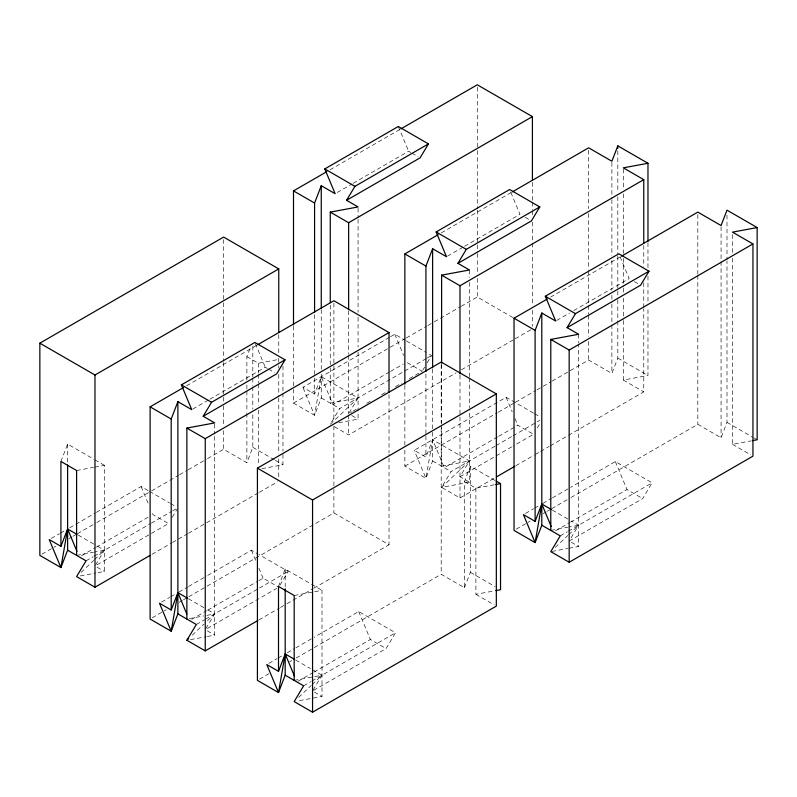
<?xml version="1.0" encoding="UTF-8"?>
<svg xmlns="http://www.w3.org/2000/svg" width="797" height="797" viewBox="0 0 797 797"><rect width="100%" height="100%" fill="white"/><g stroke="black" fill="none" stroke-linecap="round" stroke-linejoin="round"><path stroke-width="0.6" stroke-dasharray="3.98 2.99" d="M60.921 461.453L67.615 444.098L93.907 459.281M246.881 380.049L246.881 356.608L250.686 346.725M207.509 458.594L223.628 449.289L246.881 462.718L252.808 447.336L252.808 414.022M389.454 337.32L302.89 387.302L314.576 394.047L321.261 376.692L358.072 397.942L348.638 413.713L351.826 411.87M321.261 374.211L321.261 397.912L314.576 415.267L293.505 403.103L293.505 389.454M278.502 586.443L285.187 569.088L310.432 583.663M533.482 413.065L506.135 397.285L414.241 450.335L425.927 457.079L432.622 439.725L469.433 460.975L459.989 476.745L469.433 482.195L469.433 408.891M432.622 432.283L432.622 460.945L425.927 478.3L404.856 466.135L404.856 448.761M296.115 658.043L441.199 574.278L464.452 587.708L464.452 481.597L470.379 466.215L495.156 480.521M464.452 587.708L470.379 572.326L470.379 466.215M552.092 381.125L588.634 360.035L611.887 373.454L617.814 358.072L617.814 323.323M570.991 497.537L697.813 424.323L721.066 437.742L726.994 422.37L726.994 261.037M95.61 564.953L104.427 550.229L94.963 544.769M172.272 517.253L177.303 508.845M205.875 628.614L214.692 613.899L207.33 609.645M426.256 358.57L339.701 408.552L330.257 424.323L358.072 397.942L330.257 403.103L330.257 365.893M280.016 585.118L288.205 571.449L258.756 554.453M422.779 370.216L424.662 367.068M427.182 362.854L431.585 355.502L427.381 353.071M494.997 446.21L451.052 471.585L441.608 487.356L459.989 497.966L495.455 477.493M313.62 690.381L386.067 648.549L395.511 632.778L358.7 611.528L313.958 637.361M537.278 427.999L539.798 423.785M571.06 537.885L578.612 525.263L571.25 521.019M569.168 541.033L642.681 498.593L652.125 482.823L615.314 461.573L570.562 487.405M81.095 572.356L93.657 560.44M94.554 559.594L104.427 550.229L94.753 552.022M192.256 635.169L203.922 624.111M207.509 620.704L214.692 613.899L205.018 615.692M298.666 697.345L311.228 685.43M312.125 684.583L321.998 675.218L311.478 669.151M555.28 547.39L567.843 535.474M568.739 534.628L578.612 525.263L568.928 527.056M330.038 169.791L399.895 129.463M337.261 192.475L352.174 183.868M353.24 183.25L408.642 151.261L410.824 152.526M441.399 232.824L511.256 192.495M186.657 385.748L256.514 345.42M447.555 256.126L463.535 246.901M464.601 246.283L520.003 214.293L510.588 191.768M192.814 409.04L208.794 399.815M209.86 399.197L265.262 367.218L267.433 368.473M390.51 336.703L394.774 334.252L405.294 340.319M51.277 538.413L59.446 533.691M60.472 533.103L64.547 530.752M69.747 527.753L95.311 512.989M96.377 512.371L141.129 486.539L148.491 490.793M293.505 403.103L405.274 338.566M406.35 337.948L426.764 326.162M427.84 325.535L433.219 322.436M434.285 321.819L460.078 306.925M461.154 306.307L477.283 297.002L513.328 317.814M42.002 554.154L52.751 547.947M53.817 547.33L55.969 546.084M68.871 538.642L72.089 536.779M73.165 536.162L76.392 534.299M77.468 533.671L95.74 523.131M96.806 522.503L150.543 491.48M151.619 490.862L178.488 475.351M179.564 474.733L187.086 470.389M188.162 469.762L206.433 459.211M389.414 372.06L332.957 404.657L321.261 376.692L314.576 415.267L302.89 387.302M390.48 371.442L403.272 364.06M81.433 555.718L95.281 547.718M96.347 547.111L150.683 515.739M427.322 357.963L431.585 355.502M86.046 560.839L93.189 556.714M94.215 556.127L150.234 523.788M151.3 523.171L171.544 511.485M172.61 510.867L175.808 509.024M352.892 411.252L357.156 408.791M366.75 403.252L372.069 400.184M381.663 394.645L388.049 390.948M395.511 386.645L401.907 382.958M409.359 378.655L422.141 371.272L406.46 362.217M550.578 297.122L620.435 256.783M97.114 564.774L150.384 534.02M151.45 533.402L168.496 523.559L152.815 514.503L151.41 511.156M334.341 426.684L348.638 434.933L456.103 372.886M461.483 369.778L514.145 339.373M515.221 338.755L531.34 329.45M556.734 320.414L569.516 313.032M573.78 310.571L629.172 278.591L620.235 257.182M151.948 554.333L171.285 543.165M172.361 542.548L187.415 533.86M188.481 533.243L258.338 492.905M259.414 492.287L277.685 481.737M161.542 602.074L169.711 597.361M170.737 596.764L175.838 593.825M178.946 592.032L187.474 587.11M188.53 586.492L206.642 576.032M207.708 575.424L251.394 550.199L257.7 553.845M404.856 466.135L497.288 412.776M498.354 412.149L514.483 402.844M515.549 402.226L535.973 390.43M537.048 389.813L551.016 381.743M152.267 617.814L163.016 611.608M164.092 610.99L166.234 609.745M179.136 602.303L182.364 600.44M183.43 599.822L187.733 597.342M188.809 596.714L206.005 586.791M207.081 586.164L333.893 512.949L389.026 544.779L389.026 454.19M497.577 436.935L444.308 467.69L432.622 439.725L425.927 478.3L414.241 450.335M498.643 436.318L517.821 425.249L533.502 434.305L513.258 445.991M191.698 619.379L206.612 610.771M207.678 610.153L257.75 581.242M258.816 580.634L263.08 578.174L278.761 587.22M496.063 445.593L512.043 436.367M513.109 435.76L539.748 420.378M196.311 624.509L204.48 619.787M205.506 619.199L258.377 588.674M259.433 588.056L288.205 571.449M459.989 476.745L495.146 456.442M496.212 455.834L512.192 446.609M207.379 628.434L276.629 588.455M515.878 465.697L534.149 455.147M535.225 454.529L539.519 452.048M540.595 451.431L549.193 446.459M550.269 445.842L567.464 435.919M568.54 435.292L643.767 391.865L643.767 308.718M258.985 619.857L279.408 608.071M280.484 607.453L285.854 604.345M286.93 603.727L312.723 588.834M313.799 588.216L389.026 544.779M525.462 513.447L533.631 508.725M534.648 508.137L538.732 505.776M542.867 503.395L551.385 498.474M552.451 497.866L569.496 488.023M268.848 663.403L277.017 658.681M278.043 658.093L283.144 655.144M287.318 652.743L294.78 648.429M295.846 647.822L312.892 637.979M516.187 529.188L526.927 522.981M528.003 522.354L530.154 521.118M543.056 513.667L546.274 511.813M547.35 511.186L550.578 509.333M551.654 508.705L569.925 498.155M259.573 679.144L271.398 672.319M289.67 661.769L291.812 660.524M555.619 530.752L569.466 522.752M570.532 522.145L627 489.537L642.681 498.593M297.939 681.325L312.852 672.708M313.918 672.1L370.386 639.493L386.067 648.549M560.231 535.873L567.374 531.748M568.4 531.161L652.125 482.823M303.617 685.828L310.77 681.704M311.786 681.116L395.511 632.778M246.881 356.608L258.318 363.213L279.448 359.298M76.602 470.509L93.538 467.371M94.753 467.142L104.427 465.348L104.427 571.449L97.164 572.804M338.725 422.749L358.072 419.162L358.072 412.089M623.324 320.494L623.324 380.059L647.971 375.487L647.971 307.234M261.834 468.666L282.965 464.741L282.965 452.407M469.433 482.195L441.608 487.356L469.433 460.975L441.608 466.135L441.608 425.209M76.602 555.389L93.538 552.251M464.452 481.597L475.889 488.202L494.668 484.715M732.503 258.198L732.503 444.347L751.282 440.871M80.238 575.942L95.959 573.023M550.787 530.423L567.723 527.285M294.183 595.498L321.998 590.338L321.998 696.439L296.594 701.151M189.287 618.602L203.803 615.912M552.002 551.424L567.723 548.505M568.928 548.276L578.612 546.483L578.612 344.194M190.503 639.602L206.224 636.683M207.439 636.464L214.692 635.119L214.692 435.311M475.889 488.202L475.889 594.303L494.668 590.826M294.183 680.379L321.998 675.218L312.554 690.989L321.998 696.439M525.193 217.302L531.44 220.899M411.85 153.114L418.017 156.67M634.372 281.59L640.609 285.187M617.814 358.072L647.971 375.487M726.994 422.37L752.846 437.294M753.922 437.912L757.15 439.775M623.324 380.059L643.767 391.865M732.503 444.347L750.794 454.908M534.528 413.673L539.788 416.711M406.34 340.927L426.325 352.463M552.321 510.08L570.194 520.411M432.622 460.945L451.052 471.585M321.261 397.912L339.701 408.552M351.786 415.526L358.072 419.162M571.27 542.249L578.612 546.483M268.459 369.071L274.626 372.627M470.379 572.326L495.156 586.622M252.808 447.336L274.347 459.769M275.423 460.397L282.965 464.741M475.889 594.303L494.18 604.863M311.478 584.271L321.998 590.338M94.963 459.879L104.427 465.348M149.537 491.4L169.522 502.937M170.578 503.545L175.828 506.573M295.707 660.046L310.432 668.544M78.136 535.056L93.907 544.162M188.401 598.716L206.274 609.038M97.085 567.215L104.427 571.449M207.35 630.875L214.692 635.119M615.314 461.573L627 489.537M398.291 126.484L408.642 151.261M506.135 397.285L512.212 411.82M515.011 418.535L517.821 425.249M394.774 334.252L403.661 355.502M255.369 343.567L265.262 367.218M358.7 611.528L370.386 639.493M251.394 550.199L256.066 561.387M258.876 568.102L263.08 578.174M141.129 486.539L148.611 504.441M732.503 234.617L732.503 253.237M726.994 215.12L726.994 259.792M721.066 226.776L721.066 437.742M697.813 214.592L697.813 274.158M697.813 275.403L697.813 424.323M647.971 242.696L647.971 268.758M647.971 276.21L647.971 302.272M643.767 245.426L643.767 266.517M643.767 282.656L643.767 307.473M623.324 169.094L623.324 188.949M623.324 193.91L623.324 253.476M623.324 258.437L623.324 286.98M623.324 288.225L623.324 293.186M623.324 298.148L623.324 319.248M617.814 150.832L617.814 191.778M617.814 196.749L617.814 255.07M617.814 256.315L617.814 289.819M617.814 291.064L617.814 298.506M617.814 299.752L617.814 322.088M611.887 162.488L611.887 198.473M611.887 199.718L611.887 255.558M611.887 260.529L611.887 290.307M611.887 295.269L611.887 302.721M611.887 303.956L611.887 373.454M588.634 150.304L588.634 208.625M588.634 213.596L588.634 269.436M588.634 270.681L588.634 314.118M588.634 315.353L588.634 336.454M588.634 341.415L588.634 360.035M578.612 334.272L578.612 342.959M532.416 182.393L532.416 201.003M532.416 202.249L532.416 209.691M532.416 210.936L532.416 215.897M532.416 222.104L532.416 241.959M532.416 243.205L532.416 305.251M532.416 310.212L532.416 326.342M477.283 87.271L477.283 149.318M477.283 150.563L477.283 208.884M477.283 210.129L477.283 243.633M477.283 244.878L477.283 252.32M477.283 253.566L477.283 273.421M477.283 278.382L477.283 297.002M469.433 269.984L469.433 277.426M469.433 282.387L469.433 376.642M469.433 377.878L469.433 407.646M459.989 375.108L459.989 497.966M441.608 364.438L441.608 423.964M441.199 364.548L441.199 422.878M441.199 427.84L441.199 574.278M432.622 369.031L432.622 431.038M425.927 373.992L425.927 434.754M425.927 435.999L425.927 457.079M404.856 385.469L404.856 447.515M389.026 394.625L389.026 452.945M358.072 208.196L358.072 218.109M358.072 219.354L358.072 312.364M358.072 317.326L358.072 347.093M358.072 352.055L358.072 410.913M348.638 310.83L348.638 354.267M348.638 355.512L348.638 413.832M348.638 415.078L348.638 434.933M333.893 303.219L333.893 421.115M333.893 426.076L333.893 488.133M333.893 489.368L333.893 512.949M330.257 305.121L330.257 364.657M321.261 309.714L321.261 369.25M314.576 314.676L314.576 376.682M314.576 377.927L314.576 394.047M293.505 326.162L293.505 388.209M285.187 569.088L285.187 587.538M282.965 366.042L282.965 391.955M282.965 393.19L282.965 451.172M278.761 334.68L278.761 353.3M278.761 358.261L278.761 364.468M278.761 365.703L278.761 368.194M278.761 374.391L278.761 396.737M278.761 397.972L278.761 453.822M278.761 458.783L278.761 478.638M258.318 363.213L258.318 373.086M258.318 374.311L258.318 382.949M258.318 384.184L258.318 405.165M258.318 410.096L258.318 465.617M252.808 346.167L252.808 377.011M252.808 378.246L252.808 385.648M252.808 386.884L252.808 409.09M246.881 384.981L246.881 389.922M246.881 391.158L246.881 412.129M246.881 413.364L246.881 462.718M223.628 239.558L223.628 301.615M223.628 302.85L223.628 361.18M223.628 362.416L223.628 395.93M223.628 397.165L223.628 404.617M223.628 405.852L223.628 425.708M223.628 430.669L223.628 449.289M214.692 424.143L214.692 434.066M67.615 444.098L67.615 463.784"/><path stroke-width="1.2" d="M67.615 465.01L67.615 550.199L60.921 567.564L49.235 539.589L60.921 546.334L67.615 528.979L77.08 534.448M177.88 401.658L177.88 613.859L171.196 631.224L159.5 603.249L171.196 610.004L171.196 419.013L177.88 401.658L191.748 409.658L181.387 384.881L254.901 342.441L285.057 359.845L276.698 373.823L203.185 416.263L214.692 422.908L186.877 428.069L186.877 619.05M314.576 312.195L314.576 203.056L321.261 185.701L335.129 193.701L324.777 168.924L398.291 126.484L428.447 143.898L420.079 157.866L346.565 200.306L358.072 206.951L330.257 212.112L330.257 302.641M171.196 610.004L177.88 592.639L187.345 598.109M425.927 371.512L425.927 266.088L432.622 248.734L446.489 256.734L436.128 231.957L509.642 189.517L539.798 206.931L531.44 220.899L457.926 263.339L469.433 269.984L441.608 275.144L441.608 363.193M285.187 588.774L285.187 675.189L278.502 692.553L266.806 664.578L278.502 671.333L285.187 653.968L294.651 659.438M541.801 313.022L541.801 525.233L535.106 542.588L523.42 514.623L535.106 521.368L535.106 330.386L541.801 313.022L555.668 321.032L545.307 296.245L618.821 253.805L648.977 271.219L640.609 285.187L567.105 327.637L578.612 334.272L550.787 339.432L550.787 530.423M647.971 241.461L647.971 163.275L617.814 145.861L611.887 161.243L588.634 147.824L512.332 191.878M535.106 521.368L541.801 504.013L551.265 509.482M203.185 416.263L211.554 402.286L285.057 359.845M346.565 200.306L354.934 186.339L428.447 143.898M257.909 620.484L205.247 650.88L186.877 640.27L196.311 624.509L177.88 613.859M457.926 263.339L466.285 249.371L539.798 206.931M567.105 327.637L575.464 313.659L648.977 271.219M186.877 640.27L188.67 638.576M293.505 324.917L293.505 190.891L326.82 171.654M400.971 128.845L477.283 84.791L532.416 116.621L532.416 179.913M76.96 551.355L67.615 528.979L60.921 567.564L39.85 555.389L39.85 343.178L223.628 237.078L278.761 268.908L278.761 332.2M330.257 212.112L348.638 222.722L532.416 116.621M39.85 343.178L94.982 375.008L278.761 268.908M404.856 384.224L404.856 253.924L438.171 234.687M186.767 613.899L177.88 592.639L171.196 631.224L150.115 619.05L150.115 406.849L183.43 387.611M257.59 344.792L333.893 300.738L389.026 332.568L389.026 392.144M441.608 275.144L459.989 285.754L643.767 179.654L643.767 242.946M186.877 428.069L205.247 438.679L389.026 332.568M551.145 526.389L541.801 504.013L535.106 542.588L514.035 530.423L514.035 318.212L547.35 298.985M621.511 256.166L697.813 212.112L721.066 225.541L726.994 210.159L757.15 227.563L757.15 439.775L752.458 440.651M294.541 676.344L285.187 653.968L278.502 692.553L257.421 680.379L257.421 468.168L441.199 362.067L496.332 393.897L496.332 606.109L312.554 712.209L294.183 701.599L303.617 685.828L285.187 675.189M67.615 550.199L86.046 560.839L76.602 576.61L94.982 587.22L149.796 555.579M550.787 339.432L569.168 350.042L752.946 243.942L752.946 456.153L569.168 562.254L550.787 551.644L560.231 535.873L541.801 525.233M257.421 468.168L312.554 499.998L496.332 393.897M496.531 476.865L514.802 466.315M647.971 163.275L623.324 167.848L643.767 179.654M757.15 227.563L732.503 232.136L752.946 243.942M495.844 484.496L500.536 483.63L500.536 589.73L495.844 590.607M436.128 231.957L466.285 249.371M324.777 168.924L354.934 186.339M545.307 296.245L575.464 313.659M404.856 253.924L425.927 266.088M293.505 190.891L314.576 203.056M514.035 318.212L535.106 330.386M496.232 481.139L500.536 483.63M181.387 384.881L211.554 402.286M150.115 406.849L171.196 419.013M617.814 145.861L617.814 148.352M569.168 350.042L569.168 562.254M459.989 285.754L459.989 373.863M432.622 248.734L432.622 367.796M348.638 222.722L348.638 309.595M321.261 185.701L321.261 308.479M312.554 499.998L312.554 712.209M294.183 680.379L294.183 595.498L278.502 586.443L278.502 671.333M205.247 438.679L205.247 650.88M94.982 375.008L94.982 587.22M76.602 555.389L76.602 470.509L60.921 461.453L60.921 546.334"/></g></svg>
